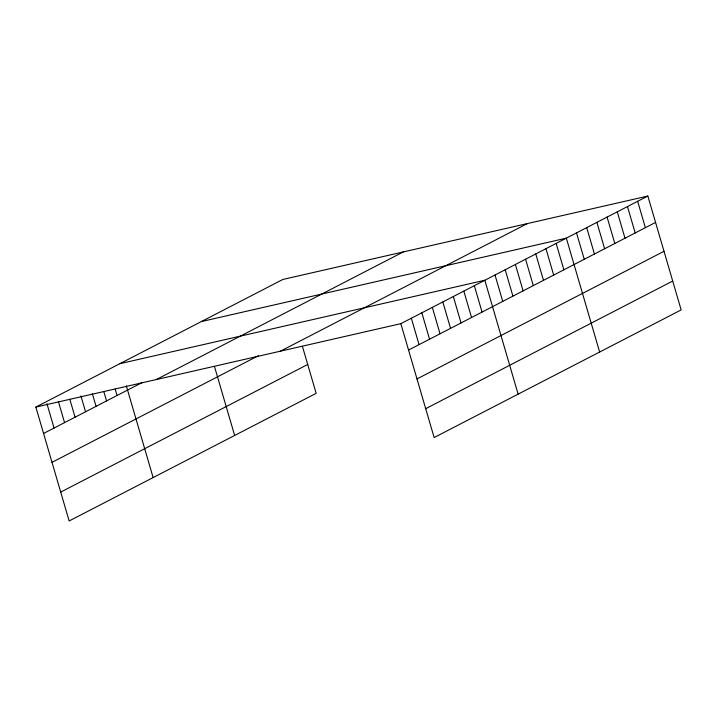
<?xml version="1.0" encoding="UTF-8"?>
<svg xmlns="http://www.w3.org/2000/svg" width="717" height="717" viewBox="0 0 717 717"><rect width="100%" height="100%" fill="white"/><g stroke="black" fill="none" stroke-linecap="round" stroke-linejoin="round"><path stroke-width="1.08" d="M302.431 346.41L316.161 393.337L69.155 520.963L35.85 407.086L282.857 279.46L647.845 196.037L681.15 309.914L434.143 437.54L400.839 323.663L647.845 196.037M43.567 433.471L142.369 382.421M156.297 379.553L403.304 251.927M52.009 462.348L258.263 355.775M280.392 351.187L527.398 223.561M60.712 492.095L307.718 364.469M408.565 350.057L655.562 222.431M417.007 378.926L664.005 251.3M425.701 408.672L672.707 281.046M201.343 321.575L566.34 238.152L599.636 352.038M119.829 363.689L484.826 280.266L518.122 394.153M35.85 407.086L400.839 323.663M637.655 201.298L645.381 227.692M627.474 206.568L635.19 232.953M617.283 211.829L625 238.223M607.093 217.09L614.81 243.484M596.903 222.36L604.619 248.754M586.712 227.621L594.429 254.015M576.522 232.891L584.247 259.276M556.15 243.413L563.867 269.807M545.96 248.682L553.676 275.077M535.769 253.943L543.486 280.338M525.579 259.213L533.296 285.599M515.389 264.474L523.105 290.869M505.198 269.735L512.924 296.13M495.017 275.005L502.734 301.4M474.331 285.689L482.048 312.083M463.827 291.12L471.544 317.506M453.332 296.542L461.049 322.937M442.837 301.965L450.554 328.359M432.333 307.387L440.05 333.781M421.838 312.809L429.555 339.204M411.343 318.24L419.06 344.626M214.491 366.521L234.647 435.452M126.317 385.863L153.133 477.576M115.204 389.17L117.05 395.506M103.777 391.428L106.555 400.928M92.35 393.687L96.06 406.351M80.931 395.945L85.556 411.782M69.809 399.252L75.061 417.204M58.391 401.511L64.566 422.627M46.963 403.77L54.062 428.049"/></g></svg>
